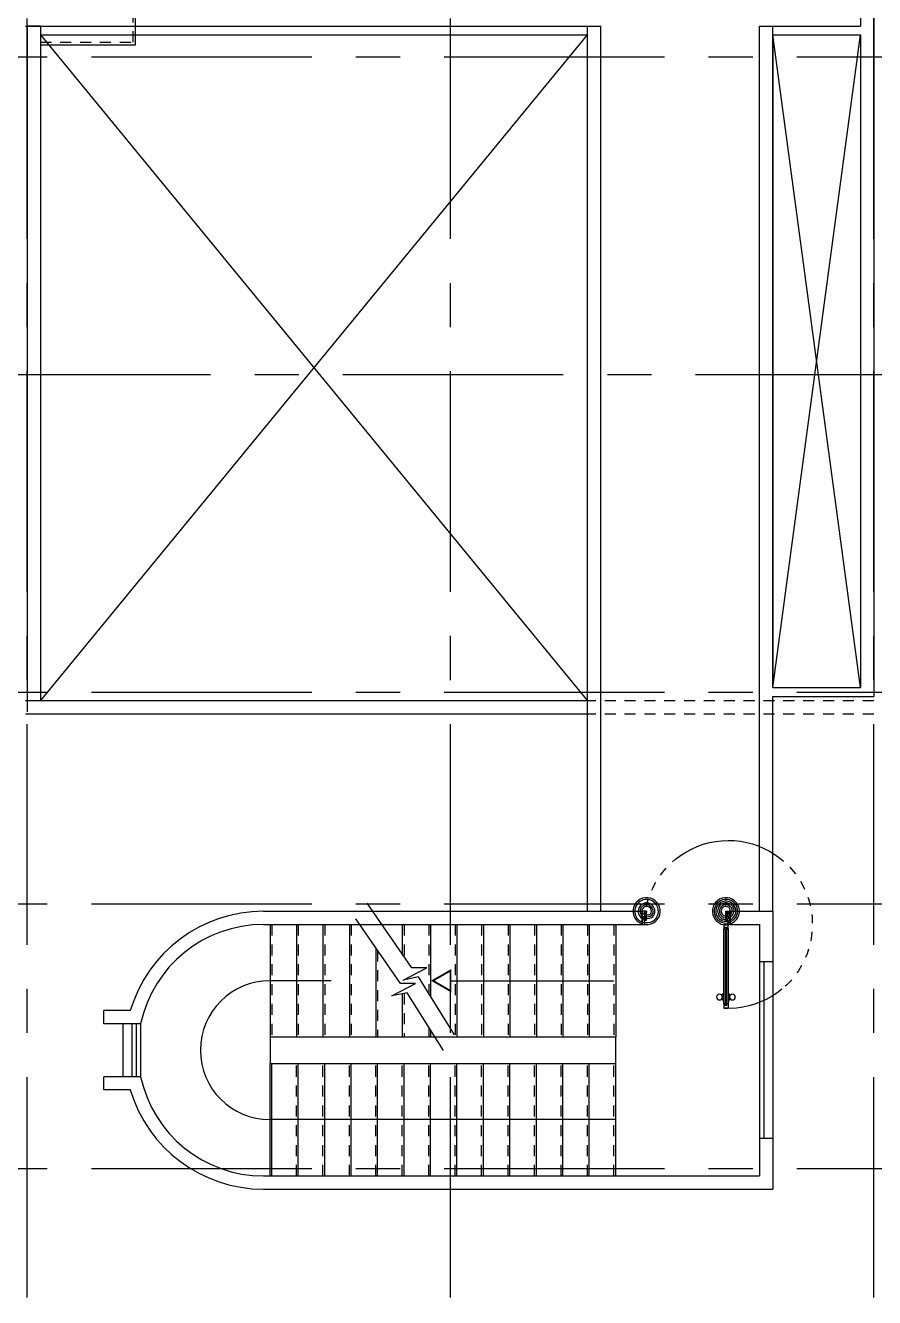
# Model space of a CAD drawing. Extents: x 417866029 to 417866302, y 43498040 to 43498122.
# Drawn here: x 417866072.73 to 417866082.36, y 43498039.82 to 43498054.24 of the extents above; entities that cross this region are included whole.
import ezdxf

# ---------------------------------------------------------------- set-up
doc = ezdxf.new("R2010")
doc.units = 0
doc.header["$MEASUREMENT"] = 0
for name, pattern in [('CENTERX2', [4, 2.5, -0.5, 0.5, -0.5]), ('HIDDEN', [0.375, 0.25, -0.125]), ('HIDDEN2', [0.1875, 0.125, -0.0625])]:
    doc.linetypes.add(name, pattern=pattern)
for name, color, linetype in [('AXES', 11, 'CENTERX2'), ('DOOR', 9, 'CONTINUOUS'), ('Locker', 9, 'CONTINUOUS'), ('ROOF', 7, 'CONTINUOUS'), ('SHAFT', 9, 'CONTINUOUS'), ('STR', 9, 'CONTINUOUS'), ('WALL', 9, 'CONTINUOUS'), ('WIN', 9, 'CONTINUOUS')]:
    doc.layers.add(name, color=color, linetype=linetype)

# ---------------------------------------------------------------- blocks, each defined once
blk = doc.blocks.new('DOOR-10')
at = {"layer": 'DOOR', "color": 0, "linetype": 'ByBlock'}
for p, q in [((-76, 1018), (-83, 1018)), ((-83, 928), (-83, 1018)), ((-26, 1100), (-76, 1100)), ((-76, 1100), (-26, 1100)), ((-76, 1050), (-76, 1100)), ((-59, 1050), (-76, 1050)), ((-43, 1070), (-59, 1070)), ((-59, 1050), (-59, 1070)), ((-43, 1050), (-43, 1070)), ((-26, 1050), (-43, 1050)), ((-26, 1050), (-26, 1100)), ((-26, 1018), (-18, 1018)), ((-18, 928), (-18, 1018)), ((-83, 1005), (-92, 1005)), ((-92, 1005), (-92, 940)), ((-83, 940), (-92, 940)), ((-83, 1005), (-83, 940)), ((-76, 928), (-83, 928)), ((-26, 928), (-18, 928)), ((-18, 1005), (-9, 1005)), ((-18, 1005), (-18, 940)), ((-18, 940), (-9, 940)), ((-9, 1005), (-9, 940)), ((-1001, 0), (-1001, 150)), ((-1001, 150), (-976, 150)), ((-1001, 150), (-1001, 0)), ((-976, 150), (-976, 100)), ((-76, 200), (-59, 200)), ((-76, 150), (-76, 200)), ((-76, 150), (-26, 150)), ((-59, 200), (-59, 180)), ((-59, 180), (-43, 180)), ((-43, 200), (-26, 200)), ((-43, 180), (-43, 200)), ((-26, 200), (-26, 150)), ((-1, 150), (-26, 150)), ((-26, 150), (-26, 100)), ((-951, 0), (-1001, 0)), ((-976, 100), (-951, 100)), ((-951, 100), (-951, 0)), ((-51, 100), (-51, 0)), ((-26, 100), (-51, 100)), ((-51, 0), (-1, 0))]:
    blk.add_line(p, q, dxfattribs=at)
at = {"layer": 'DOOR', "linetype": 'ByBlock'}
for p, q in [((-76, 1050), (-76, 200)), ((-59, 200), (-59, 1050)), ((-43, 200), (-43, 1050)), ((-26, 200), (-26, 1050))]:
    blk.add_line(p, q, dxfattribs=at)
at = {"layer": 'DOOR', "color": 9, "linetype": 'ByBlock'}
for p, q in [((-1, 0), (-1, 150)), ((-951, 0), (-1001, 114)), ((-951, 0), (-1001, 40)), ((-951, 0), (-964, 100)), ((-51, 0), (-1, 114)), ((-51, 0), (-37, 100)), ((-51, 0), (-1, 40))]:
    blk.add_line(p, q, dxfattribs=at)
at = {"layer": 'DOOR', "color": 0, "linetype": 'ByBlock'}
for centre in [(-124, 973), (23, 973)]:
    blk.add_circle(centre, 32.4, dxfattribs=at)
at = {"layer": 'DOOR', "linetype": 'HIDDEN', "ltscale": 0.5}
blk.add_arc((-23, 149), 952, 93.1482, 179.9482, dxfattribs=at)
at = {"layer": 'DOOR', "color": 9, "linetype": 'ByBlock'}
for centre, radius, start, end in [((-951, 0), 154, 103.7142, 108.8947), ((-51, 0), 154, 71.1053, 76.2858), ((-951, 0), 134, 100.72, 111.8402), ((-951, 0), 94.4, 90, 121.9818), ((-951, 0), 74.4, 90, 132.2236), ((-951, 0), 54.4, 90, 156.7926), ((-951, 0), 34.4, 90, 180), ((-951, 0), 14.4, 90, 180), ((-51, 0), 94.4, 58.0182, 90), ((-51, 0), 74.4, 47.7764, 90), ((-51, 0), 54.4, 23.2074, 90), ((-51, 0), 34.4, 0, 90), ((-51, 0), 14.4, 0, 90), ((-51, 0), 134, 68.1598, 79.28), ((-51, 0), 114, 64.0838, 77.3774)]:
    blk.add_arc(centre, radius, start, end, dxfattribs=at)

msp = doc.modelspace()

# ---------------------------------------------------------------- linework, layer by layer
at = {"layer": 'AXES'}
for p, q in [((417866077.554, 43498039.822), (417866077.554, 43498118.635)), ((417866072.754, 43498039.822), (417866072.754, 43498117.959)), ((417866082.354, 43498039.822), (417866082.354, 43498117.95)), ((417866029.482, 43498053.886), (417866098.574, 43498053.886)), ((417866040.334, 43498050.286), (417866098.574, 43498050.286)), ((417866029.482, 43498046.686), (417866099.774, 43498046.686)), ((417866029.482, 43498044.286), (417866098.574, 43498044.286)), ((417866029.482, 43498041.286), (417866096.774, 43498041.286)), ((417866029.482, 43498041.286), (417866096.774, 43498041.286))]:
    msp.add_line(p, q, dxfattribs=at)
at = {"layer": 'Locker', "color": 0, "linetype": 'ByBlock', "ltscale": 0.3}
msp.add_line((417866081.209, 43498054.136), (417866081.209, 43498046.81), dxfattribs=at)
at = {"layer": 'ROOF'}
for p, q in [((417866082.354, 43498068.036), (417866082.354, 43498046.636)), ((417866082.204, 43498067.936), (417866082.204, 43498054.236)), ((417866072.734, 43498054.236), (417866079.259, 43498054.236)), ((417866072.754, 43498054.236), (417866072.754, 43498046.586)), ((417866072.904, 43498054.236), (417866072.754, 43498054.236)), ((417866072.904, 43498054.236), (417866072.904, 43498046.586)), ((417866072.904, 43498054.136), (417866079.109, 43498054.136)), ((417866079.109, 43498044.201), (417866079.109, 43498054.236)), ((417866079.259, 43498044.201), (417866079.259, 43498054.236)), ((417866081.059, 43498054.236), (417866082.204, 43498054.236)), ((417866081.059, 43498044.201), (417866081.059, 43498054.236)), ((417866081.209, 43498046.736), (417866081.209, 43498054.236)), ((417866081.209, 43498054.136), (417866082.204, 43498054.136)), ((417866082.204, 43498054.136), (417866082.204, 43498046.736)), ((417866081.209, 43498046.736), (417866082.204, 43498046.736)), ((417866081.209, 43498044.201), (417866081.209, 43498046.636)), ((417866081.209, 43498046.636), (417866082.354, 43498046.636)), ((417866079.109, 43498046.586), (417866072.735, 43498046.586)), ((417866079.109, 43498046.436), (417866072.734, 43498046.436))]:
    msp.add_line(p, q, dxfattribs=at)
at = {"layer": 'SHAFT'}
for p, q in [((417866072.904, 43498054.136), (417866079.109, 43498046.586)), ((417866072.904, 43498046.586), (417866079.109, 43498054.136)), ((417866081.209, 43498046.736), (417866082.204, 43498054.136)), ((417866082.204, 43498046.736), (417866081.209, 43498054.136))]:
    msp.add_line(p, q, dxfattribs=at)
at = {"layer": 'STR', "linetype": 'HIDDEN2'}
for p, q in [((417866072.754, 43498046.586), (417866072.754, 43498046.436)), ((417866082.354, 43498046.586), (417866072.754, 43498046.586)), ((417866082.354, 43498046.436), (417866072.754, 43498046.436)), ((417866075.528, 43498044.051), (417866075.528, 43498042.776)), ((417866075.828, 43498044.051), (417866075.828, 43498042.776)), ((417866076.128, 43498044.051), (417866076.128, 43498042.776)), ((417866076.428, 43498044.051), (417866076.428, 43498042.776)), ((417866077.028, 43498044.051), (417866077.028, 43498043.686)), ((417866077.308, 43498044.051), (417866077.308, 43498043.269)), ((417866077.608, 43498044.051), (417866077.608, 43498042.776)), ((417866077.908, 43498044.051), (417866077.908, 43498042.776)), ((417866078.208, 43498044.051), (417866078.208, 43498042.776)), ((417866078.508, 43498044.051), (417866078.508, 43498042.776)), ((417866078.808, 43498044.051), (417866078.808, 43498042.776)), ((417866079.108, 43498044.051), (417866079.108, 43498042.776)), ((417866079.408, 43498044.051), (417866079.408, 43498042.776)), ((417866076.728, 43498043.758), (417866076.728, 43498042.776)), ((417866077.028, 43498043.27), (417866077.028, 43498042.776)), ((417866077.308, 43498042.888), (417866077.308, 43498042.776)), ((417866077.328, 43498042.856), (417866077.328, 43498042.776)), ((417866075.508, 43498041.201), (417866075.508, 43498042.476)), ((417866075.528, 43498041.201), (417866075.528, 43498042.476)), ((417866075.808, 43498041.201), (417866075.808, 43498042.476)), ((417866076.108, 43498041.201), (417866076.108, 43498042.476)), ((417866076.408, 43498041.201), (417866076.408, 43498042.476)), ((417866076.708, 43498041.201), (417866076.708, 43498042.476)), ((417866077.008, 43498041.201), (417866077.008, 43498042.476)), ((417866077.308, 43498041.201), (417866077.308, 43498042.476)), ((417866077.608, 43498041.201), (417866077.608, 43498042.476)), ((417866077.908, 43498041.201), (417866077.908, 43498042.476)), ((417866078.208, 43498041.201), (417866078.208, 43498042.476)), ((417866078.508, 43498041.201), (417866078.508, 43498042.476)), ((417866078.808, 43498041.201), (417866078.808, 43498042.476)), ((417866079.108, 43498041.201), (417866079.108, 43498042.476)), ((417866079.408, 43498041.201), (417866079.408, 43498042.476))]:
    msp.add_line(p, q, dxfattribs=at)
at = {"layer": 'STR'}
for p, q in [((417866077.115, 43498043.561), (417866076.608, 43498044.293)), ((417866075.508, 43498044.051), (417866075.508, 43498042.776)), ((417866075.808, 43498044.051), (417866075.808, 43498042.776)), ((417866076.108, 43498044.051), (417866076.108, 43498042.776)), ((417866076.408, 43498044.051), (417866076.408, 43498042.776)), ((417866076.988, 43498043.383), (417866076.481, 43498044.114)), ((417866077.008, 43498044.051), (417866077.008, 43498043.715)), ((417866077.328, 43498044.051), (417866077.328, 43498043.237)), ((417866077.628, 43498044.051), (417866077.628, 43498042.776)), ((417866077.928, 43498044.051), (417866077.928, 43498042.776)), ((417866078.228, 43498044.051), (417866078.228, 43498042.776)), ((417866078.528, 43498044.051), (417866078.528, 43498042.776)), ((417866078.828, 43498044.051), (417866078.828, 43498042.776)), ((417866079.128, 43498044.051), (417866079.128, 43498042.776)), ((417866079.428, 43498044.051), (417866079.428, 43498042.776)), ((417866076.708, 43498043.786), (417866076.708, 43498042.776)), ((417866077.017, 43498043.421), (417866077.286, 43498043.561)), ((417866077.192, 43498043.456), (417866077.017, 43498043.421)), ((417866077.286, 43498043.561), (417866077.115, 43498043.561)), ((417866077.601, 43498042.801), (417866077.192, 43498043.456)), ((417866076.202, 43498043.414), (417866075.506, 43498043.414)), ((417866076.89, 43498043.243), (417866077.159, 43498043.383)), ((417866077.159, 43498043.383), (417866076.988, 43498043.383)), ((417866077.554, 43498043.414), (417866079.408, 43498043.414)), ((417866077.065, 43498043.278), (417866076.89, 43498043.243)), ((417866077.008, 43498043.266), (417866077.008, 43498042.776)), ((417866077.474, 43498042.622), (417866077.065, 43498043.278)), ((417866077.308, 43498042.888), (417866077.308, 43498042.776)), ((417866077.328, 43498042.856), (417866077.328, 43498042.776)), ((417866075.508, 43498041.201), (417866075.508, 43498042.476)), ((417866075.528, 43498041.201), (417866075.528, 43498042.476)), ((417866075.828, 43498041.201), (417866075.828, 43498042.476)), ((417866076.128, 43498041.201), (417866076.128, 43498042.476)), ((417866076.428, 43498041.201), (417866076.428, 43498042.476)), ((417866076.728, 43498041.201), (417866076.728, 43498042.476)), ((417866077.028, 43498041.201), (417866077.028, 43498042.476)), ((417866077.328, 43498041.201), (417866077.328, 43498042.476)), ((417866077.628, 43498041.201), (417866077.628, 43498042.476)), ((417866077.928, 43498041.201), (417866077.928, 43498042.476)), ((417866078.228, 43498041.201), (417866078.228, 43498042.476)), ((417866078.528, 43498041.201), (417866078.528, 43498042.476)), ((417866078.828, 43498041.201), (417866078.828, 43498042.476)), ((417866079.128, 43498041.201), (417866079.128, 43498042.476)), ((417866079.428, 43498041.201), (417866079.428, 43498042.476)), ((417866079.428, 43498041.839), (417866075.506, 43498041.839))]:
    msp.add_line(p, q, dxfattribs=at)
msp.add_lwpolyline([(417866072.904, 43498054.022), (417866073.984, 43498054.022), (417866073.984, 43498056.657), (417866072.904, 43498056.657)], dxfattribs=at)
at = {"layer": 'STR', "linetype": 'HIDDEN2'}
msp.add_lwpolyline([(417866072.904, 43498054.052), (417866073.954, 43498054.052), (417866073.954, 43498056.627), (417866072.904, 43498056.627)], dxfattribs=at)
at = {"layer": 'STR', "const_width": 0.0215}
msp.add_lwpolyline([(417866077.554, 43498043.298), (417866077.554, 43498043.529), (417866077.354, 43498043.414)], close=True, dxfattribs=at)
at = {"layer": 'STR'}
msp.add_arc((417866075.506, 43498042.626), 0.787, 90, 270, dxfattribs=at)
at = {"layer": 'WALL'}
for p, q in [((417866075.433, 43498044.201), (417866079.728, 43498044.201)), ((417866079.728, 43498044.051), (417866079.728, 43498044.201)), ((417866080.728, 43498044.051), (417866080.728, 43498044.201)), ((417866080.728, 43498044.201), (417866081.209, 43498044.201)), ((417866081.209, 43498044.201), (417866081.209, 43498043.626)), ((417866075.433, 43498044.051), (417866079.728, 43498044.051)), ((417866080.728, 43498044.051), (417866081.059, 43498044.051)), ((417866081.059, 43498044.051), (417866081.059, 43498043.626)), ((417866081.209, 43498043.626), (417866081.059, 43498043.626)), ((417866073.924, 43498043.076), (417866073.624, 43498043.076)), ((417866073.624, 43498042.926), (417866073.624, 43498043.076)), ((417866074.04, 43498042.926), (417866073.624, 43498042.926)), ((417866075.508, 43498042.776), (417866079.428, 43498042.776)), ((417866075.508, 43498042.776), (417866075.508, 43498042.476)), ((417866079.428, 43498042.476), (417866079.428, 43498042.776)), ((417866075.508, 43498042.476), (417866079.428, 43498042.476)), ((417866074.04, 43498042.326), (417866073.624, 43498042.326)), ((417866073.624, 43498042.176), (417866073.624, 43498042.326)), ((417866073.924, 43498042.176), (417866073.624, 43498042.176)), ((417866081.209, 43498041.626), (417866081.059, 43498041.626)), ((417866081.059, 43498041.626), (417866081.059, 43498041.201)), ((417866081.209, 43498041.626), (417866081.209, 43498041.051)), ((417866075.433, 43498041.201), (417866081.059, 43498041.201)), ((417866075.433, 43498041.051), (417866081.209, 43498041.051))]:
    msp.add_line(p, q, dxfattribs=at)
for radius, start, end in [(1.575, 90, 163.3984), (1.425, 90, 167.8468), (1.425, 192.1532, 270), (1.575, 196.6016, 270)]:
    msp.add_arc((417866075.433, 43498042.626), radius, start, end, dxfattribs=at)
at = {"layer": 'WIN'}
for p, q in [((417866081.059, 43498043.626), (417866081.059, 43498041.626)), ((417866081.109, 43498043.626), (417866081.109, 43498041.626)), ((417866081.209, 43498043.626), (417866081.209, 43498041.626)), ((417866073.84, 43498042.926), (417866073.84, 43498042.326)), ((417866073.94, 43498042.926), (417866073.94, 43498042.326)), ((417866073.99, 43498042.926), (417866073.99, 43498042.326)), ((417866074.04, 43498042.926), (417866074.04, 43498042.326))]:
    msp.add_line(p, q, dxfattribs=at)

# ---------------------------------------------------------------- block references
at = {"layer": 'DOOR', "color": 0, "linetype": 'ByBlock', "ltscale": 0.3, "xscale": -0.0009999871253967285, "yscale": 0.001000002026557922, "zscale": 0.001, "rotation": 180}
msp.add_blockref('DOOR-10', (417866080.729, 43498044.201), dxfattribs=at)

doc.saveas('drawing.dxf')
